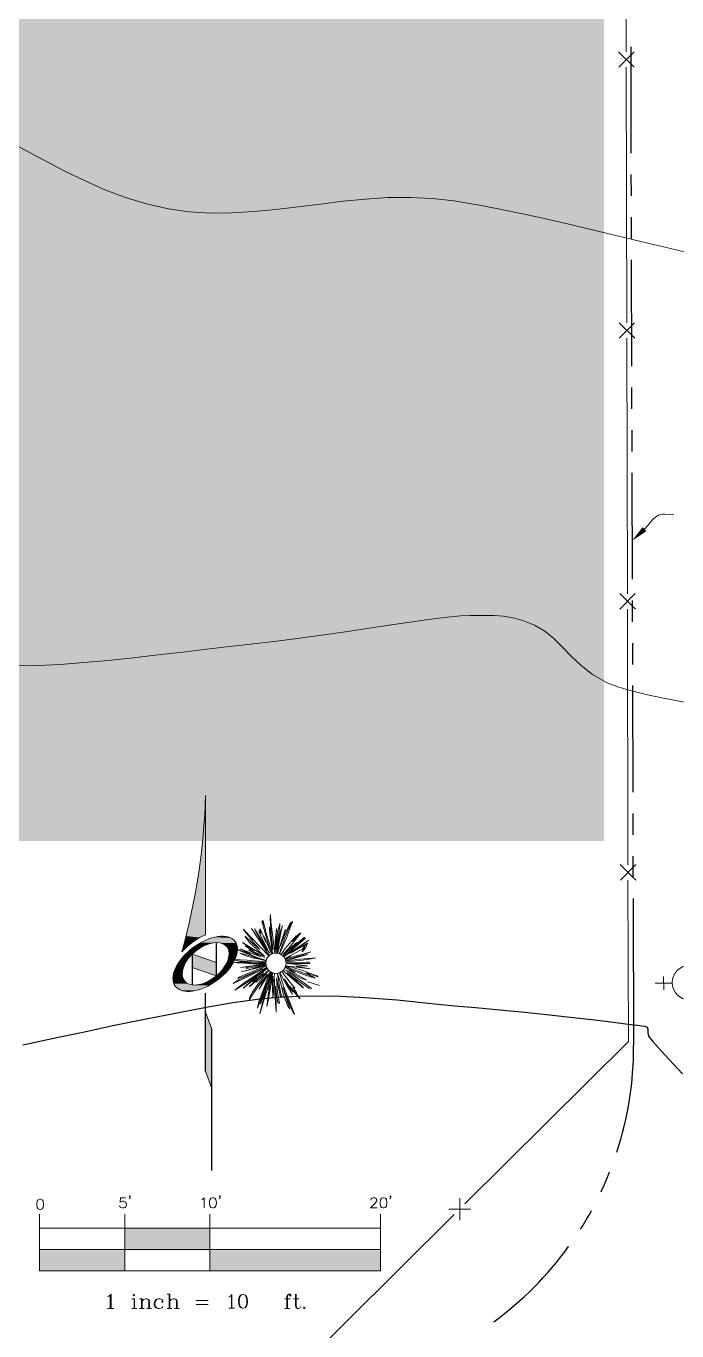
# Model space of a CAD drawing. Header units: millimetres. Extents: x -419 to 20046, y -14642 to 2638.
# Drawn here: x 20.24 to 24.06, y 5.87 to 13.53 of the extents above; entities that cross this region are included whole.
import ezdxf

# ---------------------------------------------------------------- set-up
doc = ezdxf.new("R2010")
doc.units = ezdxf.units.MM
for name, color, linetype, true_color in [('PDF11_----LN', 7, 'Continuous', 0x999999), ('PDF11_0', 7, 'Continuous', 0xb3b3b3), ('PDF11_EXTO$--C3-Surface-EXTO', 7, 'Continuous', 0xb3b3b3), ('PDF11_EXTO$EXLSTR', 7, 'Continuous', 0xb3b3b3), ('PDF11_EXTO$EXPNFC', 7, 'Continuous', 0x999999)]:
    doc.layers.add(name, color=color, linetype=linetype, true_color=true_color)
for name, color, linetype in [('PDF11_----TX00', 7, 'Continuous'), ('PDF11_----TX02', 7, 'Continuous'), ('PDF11_----TX03', 7, 'Continuous'), ('PDF11_EXTO$EXMARW', 7, 'Continuous'), ('PDF11_EXTO$EXWTFH', 7, 'Continuous'), ('PDF11_PRPN$EXMARW', 7, 'Continuous')]:
    doc.layers.add(name, color=color, linetype=linetype)

msp = doc.modelspace()

# ---------------------------------------------------------------- hatches: boundary and pattern name
at = {"layer": 'PDF11_----TX00', "transparency": 33554559}
msp.add_hatch(color=256, dxfattribs=at).paths.add_polyline_path([(23.7952, 10.5117), (23.8794, 10.5675), (23.8569, 10.5917)])

# ---------------------------------------------------------------- linework, layer by layer
at = {"layer": 'PDF11_----LN', "color": 7, "lineweight": 18}
msp.add_lwpolyline([(21.2924, 9.0156, -0.060089), (21.1534, 8.0981), (21.17, 8.1156), (21.1867, 8.1323), (21.2034, 8.1465), (21.2209, 8.1598), (21.2384, 8.1715), (21.2567, 8.1823), (21.2742, 8.1915), (21.2925, 8.199), (21.2925, 9.0149)], format="xyb", dxfattribs=at)
at = {"layer": 'PDF11_----LN', "color": 7, "lineweight": 30}
for points in [[(21.3559, 7.9581), (21.3559, 8.1532)], [(21.2134, 8.0848), (21.2134, 7.9048)], [(21.2925, 7.3981), (21.2925, 7.8565)], [(21.3284, 6.8147), (21.3284, 7.6439)]]:
    msp.add_lwpolyline(points, dxfattribs=at)
at = {"layer": 'PDF11_----LN', "lineweight": 0}
for points in [[(21.2325, 8.1023), (21.1934, 8.1023), (21.2325, 8.1023)], [(21.4467, 8.0215), (21.41, 8.0215), (21.4467, 8.0215)], [(21.3175, 7.904), (21.2384, 7.904), (21.3175, 7.904)]]:
    msp.add_lwpolyline(points, dxfattribs=at)
at = {"layer": 'PDF11_----LN', "color": 7, "lineweight": 18}
for points in [[(21.2134, 8.0848), (21.3559, 8.0356)], [(21.2134, 8.0073), (21.3559, 7.9581)], [(21.2925, 7.7448), (21.3284, 7.6439)], [(21.2925, 7.3981), (21.3284, 7.2973)]]:
    msp.add_lwpolyline(points, dxfattribs=at)
at = {"layer": 'PDF11_----LN', "color": 7, "lineweight": 20}
for points in [[(21.2134, 8.0073), (21.2134, 8.0848)], [(21.3559, 7.9581), (21.3559, 8.0356)]]:
    msp.add_lwpolyline(points, dxfattribs=at)
at = {"layer": 'PDF11_----LN', "color": 7, "lineweight": 18}
for centre, major_axis, ratio, start_param, end_param in [((21.2904, 8.0281), (0.1754, 0.1311), 0.54306, 6.281846, 12.565031), ((21.2925, 8.0283), (0.1241, 0.1008), 0.593152, 6.281349, 12.564534)]:
    msp.add_ellipse(centre, major_axis=major_axis, ratio=ratio, start_param=start_param, end_param=end_param, dxfattribs=at)
at = {"layer": 'PDF11_----LN', "color": 7, "transparency": 33554559}
for points in [[(21.2925, 9.0149), (21.2925, 8.9115), (21.2884, 8.9115)], [(21.2884, 8.9115), (21.2925, 8.809), (21.2809, 8.809)], [(21.2925, 8.9115), (21.2884, 8.9115), (21.2925, 8.809)], [(21.2809, 8.809), (21.2925, 8.7057), (21.2709, 8.7057)], [(21.2925, 8.809), (21.2809, 8.809), (21.2925, 8.7057)], [(21.2709, 8.7057), (21.2925, 8.6032), (21.2575, 8.6032)], [(21.2925, 8.7057), (21.2709, 8.7057), (21.2925, 8.6032)], [(21.2575, 8.6032), (21.2925, 8.5015), (21.2425, 8.5015)], [(21.2925, 8.6032), (21.2575, 8.6032), (21.2925, 8.5015)], [(21.2425, 8.5015), (21.2925, 8.3998), (21.2242, 8.3998)], [(21.2925, 8.5015), (21.2425, 8.5015), (21.2925, 8.3998)], [(21.2242, 8.3998), (21.2925, 8.2982), (21.2034, 8.2982)], [(21.2925, 8.3998), (21.2242, 8.3998), (21.2925, 8.2982)], [(21.2034, 8.2982), (21.2925, 8.199), (21.18, 8.199)], [(21.2925, 8.2982), (21.2034, 8.2982), (21.2925, 8.199)], [(21.1792, 8.1982), (21.2742, 8.1915), (21.1775, 8.1915)], [(21.18, 8.199), (21.29, 8.1982), (21.1792, 8.1982)], [(21.29, 8.1982), (21.1792, 8.1982), (21.2742, 8.1915)], [(21.2925, 8.199), (21.18, 8.199), (21.29, 8.1982)], [(21.1625, 8.1323), (21.1575, 8.1156), (21.17, 8.1156)], [(21.1659, 8.1465), (21.1867, 8.1323), (21.1625, 8.1323)], [(21.1625, 8.1323), (21.1867, 8.1323), (21.17, 8.1156)], [(21.1692, 8.1598), (21.2034, 8.1465), (21.1659, 8.1465)], [(21.2034, 8.1465), (21.1659, 8.1465), (21.1867, 8.1323)], [(21.1725, 8.1715), (21.2209, 8.1598), (21.1692, 8.1598)], [(21.2209, 8.1598), (21.1692, 8.1598), (21.2034, 8.1465)], [(21.175, 8.1823), (21.2384, 8.1715), (21.1725, 8.1715)], [(21.2384, 8.1715), (21.1725, 8.1715), (21.2209, 8.1598)], [(21.1775, 8.1915), (21.2567, 8.1823), (21.175, 8.1823)], [(21.2567, 8.1823), (21.175, 8.1823), (21.2384, 8.1715)], [(21.2742, 8.1915), (21.1775, 8.1915), (21.2567, 8.1823)], [(21.1575, 8.1156), (21.17, 8.1156), (21.1534, 8.0981)], [(21.2134, 8.0848), (21.3559, 8.0356), (21.2134, 8.0356)], [(21.2134, 8.0356), (21.2134, 8.0073), (21.3559, 8.0073)], [(21.2134, 8.0356), (21.3559, 8.0356), (21.3559, 8.0073)], [(21.2134, 8.0073), (21.3559, 8.0073), (21.3559, 7.9581)], [(21.2925, 7.7448), (21.3284, 7.6439), (21.2925, 7.6439)], [(21.2925, 7.6439), (21.2925, 7.3981), (21.3284, 7.3981)], [(21.2925, 7.6439), (21.3284, 7.6439), (21.3284, 7.3981)], [(21.2925, 7.3981), (21.3284, 7.3981), (21.3284, 7.2973)]]:
    msp.add_solid(points, dxfattribs=at)
at = {"layer": 'PDF11_----LN', "transparency": 33554559}
for points in [[(21.2142, 8.119), (21.2509, 8.1156), (21.21, 8.1156)], [(21.2259, 8.1273), (21.2567, 8.119), (21.2142, 8.119)], [(21.2567, 8.119), (21.2142, 8.119), (21.2509, 8.1156)], [(21.2359, 8.1348), (21.27, 8.1273), (21.2259, 8.1273)], [(21.27, 8.1273), (21.2259, 8.1273), (21.2567, 8.119)], [(21.24, 8.1373), (21.285, 8.1348), (21.2359, 8.1348)], [(21.285, 8.1348), (21.2359, 8.1348), (21.27, 8.1273)], [(21.2517, 8.1448), (21.2892, 8.1373), (21.24, 8.1373)], [(21.2892, 8.1373), (21.24, 8.1373), (21.285, 8.1348)], [(21.2584, 8.149), (21.3092, 8.1448), (21.2517, 8.1448)], [(21.3092, 8.1448), (21.2517, 8.1448), (21.2892, 8.1373)], [(21.26, 8.1498), (21.3242, 8.149), (21.2584, 8.149)], [(21.3242, 8.149), (21.2584, 8.149), (21.3092, 8.1448)], [(21.2659, 8.1532), (21.3284, 8.1498), (21.26, 8.1498)], [(21.3284, 8.1498), (21.26, 8.1498), (21.3242, 8.149)], [(21.2775, 8.159), (21.4692, 8.1532), (21.2659, 8.1532)], [(21.3467, 8.1532), (21.3467, 8.1532), (21.2659, 8.1532)], [(21.3467, 8.1532), (21.2659, 8.1532), (21.3642, 8.1532)], [(21.3467, 8.1532), (21.2659, 8.1532), (21.3284, 8.1498)], [(21.2817, 8.1615), (21.4659, 8.159), (21.2775, 8.159)], [(21.4659, 8.159), (21.2775, 8.159), (21.4692, 8.1532)], [(21.3009, 8.1698), (21.4634, 8.1615), (21.2817, 8.1615)], [(21.4634, 8.1615), (21.2817, 8.1615), (21.4659, 8.159)], [(21.305, 8.1715), (21.4559, 8.1698), (21.3009, 8.1698)], [(21.4559, 8.1698), (21.3009, 8.1698), (21.4634, 8.1615)], [(21.3242, 8.179), (21.4534, 8.1715), (21.305, 8.1715)], [(21.4534, 8.1715), (21.305, 8.1715), (21.4559, 8.1698)], [(21.3275, 8.1798), (21.4434, 8.179), (21.3242, 8.179)], [(21.4434, 8.179), (21.3242, 8.179), (21.4534, 8.1715)], [(21.3467, 8.1848), (21.44, 8.1798), (21.3275, 8.1798)], [(21.44, 8.1798), (21.3275, 8.1798), (21.4434, 8.179)], [(21.35, 8.1857), (21.4284, 8.1848), (21.3467, 8.1848)], [(21.4284, 8.1848), (21.3467, 8.1848), (21.44, 8.1798)], [(21.3692, 8.189), (21.4242, 8.1857), (21.35, 8.1857)], [(21.4242, 8.1857), (21.35, 8.1857), (21.4284, 8.1848)], [(21.4692, 8.1532), (21.3642, 8.1532), (21.4709, 8.1507)], [(21.3642, 8.1532), (21.4709, 8.1507), (21.38, 8.1507)], [(21.3717, 8.189), (21.4109, 8.189), (21.3692, 8.189)], [(21.4109, 8.189), (21.3692, 8.189), (21.4242, 8.1857)], [(21.3925, 8.1898), (21.405, 8.189), (21.3717, 8.189)], [(21.405, 8.189), (21.3717, 8.189), (21.4109, 8.189)], [(21.4709, 8.1507), (21.38, 8.1507), (21.4734, 8.1465)], [(21.38, 8.1507), (21.4734, 8.1465), (21.3925, 8.1465)], [(21.4734, 8.1465), (21.3925, 8.1465), (21.4734, 8.1457)], [(21.3925, 8.1465), (21.4734, 8.1457), (21.3942, 8.1457)], [(21.4734, 8.1457), (21.3942, 8.1457), (21.4759, 8.139)], [(21.3942, 8.1457), (21.4759, 8.139), (21.4067, 8.139)], [(21.4759, 8.139), (21.4067, 8.139), (21.4776, 8.1323)], [(21.4067, 8.139), (21.4776, 8.1323), (21.4134, 8.1323)], [(21.4776, 8.1323), (21.4134, 8.1323), (21.4784, 8.129)], [(21.4134, 8.1323), (21.4784, 8.129), (21.4167, 8.129)], [(21.4784, 8.129), (21.4167, 8.129), (21.4792, 8.1181)], [(21.4167, 8.129), (21.4792, 8.1181), (21.4234, 8.1181)], [(21.4792, 8.1181), (21.4234, 8.1181), (21.4792, 8.1165)], [(21.4234, 8.1181), (21.4792, 8.1165), (21.4242, 8.1165)], [(21.1417, 8.0448), (21.175, 8.0365), (21.1359, 8.0365)], [(21.1484, 8.054), (21.1809, 8.0448), (21.1417, 8.0448)], [(21.1809, 8.0448), (21.1417, 8.0448), (21.175, 8.0365)], [(21.1567, 8.0648), (21.1867, 8.054), (21.1484, 8.054)], [(21.1867, 8.054), (21.1484, 8.054), (21.1809, 8.0448)], [(21.1625, 8.0706), (21.195, 8.0648), (21.1567, 8.0648)], [(21.195, 8.0648), (21.1567, 8.0648), (21.1867, 8.054)], [(21.1742, 8.084), (21.2, 8.0706), (21.1625, 8.0706)], [(21.2, 8.0706), (21.1625, 8.0706), (21.195, 8.0648)], [(21.1775, 8.0873), (21.2125, 8.084), (21.1742, 8.084)], [(21.2125, 8.084), (21.1742, 8.084), (21.2, 8.0706)], [(21.1934, 8.1023), (21.2159, 8.0873), (21.1775, 8.0873)], [(21.2159, 8.0873), (21.1775, 8.0873), (21.2125, 8.084)], [(21.21, 8.1156), (21.2325, 8.1023), (21.1934, 8.1023)], [(21.1934, 8.1023), (21.2325, 8.1023), (21.2325, 8.1023)], [(21.2325, 8.1023), (21.1934, 8.1023), (21.2159, 8.0873)], [(21.2509, 8.1156), (21.21, 8.1156), (21.2325, 8.1023)], [(21.42, 8.0415), (21.4575, 8.039), (21.4192, 8.039)], [(21.425, 8.0565), (21.4584, 8.0415), (21.42, 8.0415)], [(21.4584, 8.0415), (21.42, 8.0415), (21.4575, 8.039)], [(21.4792, 8.1165), (21.4242, 8.1165), (21.4792, 8.1048)], [(21.4242, 8.1165), (21.4792, 8.1048), (21.4284, 8.1048)], [(21.4259, 8.0606), (21.4659, 8.0565), (21.425, 8.0565)], [(21.4659, 8.0565), (21.425, 8.0565), (21.4584, 8.0415)], [(21.4292, 8.074), (21.4684, 8.0606), (21.4259, 8.0606)], [(21.4684, 8.0606), (21.4259, 8.0606), (21.4659, 8.0565)], [(21.4792, 8.1048), (21.4284, 8.1048), (21.4784, 8.099)], [(21.4284, 8.1048), (21.4784, 8.099), (21.4292, 8.099)], [(21.4784, 8.099), (21.4292, 8.099), (21.4767, 8.0898)], [(21.4292, 8.099), (21.4767, 8.0898), (21.43, 8.0898)], [(21.43, 8.0898), (21.4751, 8.0806), (21.4292, 8.0806)], [(21.4751, 8.0806), (21.4292, 8.0806), (21.4726, 8.074)], [(21.4292, 8.0806), (21.4726, 8.074), (21.4292, 8.074)], [(21.4726, 8.074), (21.4292, 8.074), (21.4684, 8.0606)], [(21.4767, 8.0898), (21.43, 8.0898), (21.4751, 8.0806)], [(21.1042, 7.9665), (21.1567, 7.9531), (21.1025, 7.9531)], [(21.1092, 7.984), (21.155, 7.9673), (21.1042, 7.9673)], [(21.155, 7.9673), (21.1042, 7.9673), (21.155, 7.9665)], [(21.1042, 7.9673), (21.155, 7.9665), (21.1042, 7.9665)], [(21.155, 7.9665), (21.1042, 7.9665), (21.1567, 7.9531)], [(21.1159, 8.0006), (21.1567, 7.9856), (21.1092, 7.9856)], [(21.1567, 7.9856), (21.1092, 7.9856), (21.1559, 7.984)], [(21.1092, 7.9856), (21.1559, 7.984), (21.1092, 7.984)], [(21.1559, 7.984), (21.1092, 7.984), (21.155, 7.9673)], [(21.1175, 8.0048), (21.16, 8.0006), (21.1159, 8.0006)], [(21.16, 8.0006), (21.1159, 8.0006), (21.1567, 7.9856)], [(21.125, 8.0181), (21.1617, 8.0048), (21.1175, 8.0048)], [(21.1617, 8.0048), (21.1175, 8.0048), (21.16, 8.0006)], [(21.1284, 8.0248), (21.1659, 8.0181), (21.125, 8.0181)], [(21.1659, 8.0181), (21.125, 8.0181), (21.1617, 8.0048)], [(21.1359, 8.0365), (21.1692, 8.0248), (21.1284, 8.0248)], [(21.1692, 8.0248), (21.1284, 8.0248), (21.1659, 8.0181)], [(21.175, 8.0365), (21.1359, 8.0365), (21.1692, 8.0248)], [(21.3692, 7.9698), (21.3975, 7.9631), (21.3617, 7.9631)], [(21.3809, 7.9823), (21.4042, 7.9698), (21.3692, 7.9698)], [(21.4042, 7.9698), (21.3692, 7.9698), (21.3975, 7.9631)], [(21.385, 7.9865), (21.4159, 7.9823), (21.3809, 7.9823)], [(21.4159, 7.9823), (21.3809, 7.9823), (21.4042, 7.9698)], [(21.3967, 8.0015), (21.42, 7.9865), (21.385, 7.9865)], [(21.42, 7.9865), (21.385, 7.9865), (21.4159, 7.9823)], [(21.3984, 8.0031), (21.4325, 8.0015), (21.3967, 8.0015)], [(21.4325, 8.0015), (21.3967, 8.0015), (21.42, 7.9865)], [(21.41, 8.0215), (21.4342, 8.0031), (21.3984, 8.0031)], [(21.4342, 8.0031), (21.3984, 8.0031), (21.4325, 8.0015)], [(21.4192, 8.039), (21.4467, 8.0215), (21.41, 8.0215)], [(21.41, 8.0215), (21.4467, 8.0215), (21.4467, 8.0215)], [(21.4467, 8.0215), (21.41, 8.0215), (21.4342, 8.0031)], [(21.4575, 8.039), (21.4192, 8.039), (21.4467, 8.0215)], [(21.1025, 7.9531), (21.1584, 7.949), (21.1017, 7.949)], [(21.1584, 7.949), (21.1017, 7.949), (21.1617, 7.9398)], [(21.1017, 7.949), (21.1617, 7.9398), (21.1017, 7.9398)], [(21.1617, 7.9398), (21.1017, 7.9398), (21.1659, 7.9323)], [(21.1017, 7.9398), (21.1659, 7.9323), (21.1025, 7.9323)], [(21.1567, 7.9531), (21.1025, 7.9531), (21.1584, 7.949)], [(21.1659, 7.9323), (21.1025, 7.9323), (21.1684, 7.9281)], [(21.1025, 7.9323), (21.1684, 7.9281), (21.1034, 7.9281)], [(21.1684, 7.9281), (21.1034, 7.9281), (21.1784, 7.9181)], [(21.1034, 7.9281), (21.1784, 7.9181), (21.105, 7.9181)], [(21.1784, 7.9181), (21.105, 7.9181), (21.1817, 7.9165)], [(21.105, 7.9181), (21.1817, 7.9165), (21.1059, 7.9165)], [(21.1817, 7.9165), (21.1059, 7.9165), (21.1909, 7.9115)], [(21.1059, 7.9165), (21.1909, 7.9115), (21.1075, 7.9115)], [(21.1909, 7.9115), (21.1075, 7.9115), (21.205, 7.9065)], [(21.1075, 7.9115), (21.205, 7.9065), (21.11, 7.9065)], [(21.205, 7.9065), (21.11, 7.9065), (21.2192, 7.904)], [(21.11, 7.9065), (21.2192, 7.904), (21.1109, 7.904)], [(21.2209, 7.904), (21.2209, 7.904), (21.1109, 7.904)], [(21.2209, 7.904), (21.1109, 7.904), (21.2192, 7.904)], [(21.3175, 7.904), (21.1109, 7.904), (21.315, 7.9031)], [(21.1109, 7.904), (21.315, 7.9031), (21.1117, 7.9031)], [(21.315, 7.9031), (21.1117, 7.9031), (21.3117, 7.9006)], [(21.1117, 7.9031), (21.3117, 7.9006), (21.1134, 7.9006)], [(21.3117, 7.9006), (21.1134, 7.9006), (21.2917, 7.8915)], [(21.1134, 7.9006), (21.2917, 7.8915), (21.12, 7.8915)], [(21.2917, 7.8915), (21.12, 7.8915), (21.2884, 7.889)], [(21.12, 7.8915), (21.2884, 7.889), (21.1225, 7.889)], [(21.2884, 7.889), (21.1225, 7.889), (21.2684, 7.8815)], [(21.1225, 7.889), (21.2684, 7.8815), (21.1317, 7.8815)], [(21.2384, 7.904), (21.3175, 7.904), (21.2209, 7.904)], [(21.2567, 7.9073), (21.3175, 7.904), (21.2384, 7.904)], [(21.2759, 7.9123), (21.3225, 7.9073), (21.2567, 7.9073)], [(21.3225, 7.9073), (21.2567, 7.9073), (21.3175, 7.904)], [(21.28, 7.914), (21.3317, 7.9123), (21.2759, 7.9123)], [(21.3317, 7.9123), (21.2759, 7.9123), (21.3225, 7.9073)], [(21.2959, 7.9198), (21.3342, 7.914), (21.28, 7.914)], [(21.3342, 7.914), (21.28, 7.914), (21.3317, 7.9123)], [(21.3134, 7.929), (21.3434, 7.9198), (21.2959, 7.9198)], [(21.3434, 7.9198), (21.2959, 7.9198), (21.3342, 7.914)], [(21.315, 7.9298), (21.3567, 7.929), (21.3134, 7.929)], [(21.3567, 7.929), (21.3134, 7.929), (21.3434, 7.9198)], [(21.3342, 7.9415), (21.3575, 7.9298), (21.315, 7.9298)], [(21.3575, 7.9298), (21.315, 7.9298), (21.3567, 7.929)], [(21.3392, 7.9456), (21.3725, 7.9415), (21.3342, 7.9415)], [(21.3725, 7.9415), (21.3342, 7.9415), (21.3575, 7.9298)], [(21.3525, 7.9548), (21.3775, 7.9456), (21.3392, 7.9456)], [(21.3775, 7.9456), (21.3392, 7.9456), (21.3725, 7.9415)], [(21.3617, 7.9631), (21.3884, 7.9548), (21.3525, 7.9548)], [(21.3884, 7.9548), (21.3525, 7.9548), (21.3775, 7.9456)], [(21.3975, 7.9631), (21.3617, 7.9631), (21.3884, 7.9548)], [(21.2684, 7.8815), (21.1317, 7.8815), (21.265, 7.8798)], [(21.1317, 7.8815), (21.265, 7.8798), (21.1342, 7.8798)], [(21.265, 7.8798), (21.1342, 7.8798), (21.2459, 7.874)], [(21.1342, 7.8798), (21.2459, 7.874), (21.1459, 7.874)], [(21.2459, 7.874), (21.1459, 7.874), (21.2417, 7.8731)], [(21.1459, 7.874), (21.2417, 7.8731), (21.1492, 7.8731)], [(21.2417, 7.8731), (21.1492, 7.8731), (21.2234, 7.869)], [(21.1492, 7.8731), (21.2234, 7.869), (21.1617, 7.869)], [(21.2234, 7.869), (21.1617, 7.869), (21.22, 7.8681)], [(21.1617, 7.869), (21.22, 7.8681), (21.1659, 7.8681)], [(21.1659, 7.8681), (21.1792, 7.8665), (21.2009, 7.8665)], [(21.1659, 7.8681), (21.22, 7.8681), (21.2009, 7.8665)], [(21.1792, 7.8665), (21.2009, 7.8665), (21.1992, 7.8665)]]:
    msp.add_solid(points, dxfattribs=at)
at = {"layer": 'PDF11_----TX00', "lineweight": 20}
msp.add_lwpolyline([(23.8677, 10.58), (23.8861, 10.5992), (23.9036, 10.62), (23.9211, 10.6392), (23.9311, 10.6484), (23.9411, 10.6559), (23.9511, 10.6617), (23.9628, 10.665), (23.9744, 10.6667), (23.9878, 10.6675), (24.0403, 10.665)], dxfattribs=at)
at = {"layer": 'PDF11_----TX02', "lineweight": 20}
for points in [[(20.8508, 6.6639), (20.8483, 6.6614), (20.845, 6.6639), (20.8483, 6.6672), (20.8508, 6.6639), (20.8508, 6.658), (20.8483, 6.6522), (20.845, 6.6497)], [(21.3784, 6.6639), (21.3759, 6.6614), (21.3725, 6.6639), (21.3759, 6.6672), (21.3784, 6.6639), (21.3784, 6.658), (21.3759, 6.6522), (21.3725, 6.6497)], [(22.3793, 6.6639), (22.3768, 6.6614), (22.3743, 6.6639), (22.3768, 6.6672), (22.3793, 6.6639), (22.3793, 6.658), (22.3768, 6.6522), (22.3743, 6.6497)], [(20.8225, 6.6555), (20.7942, 6.6555), (20.7908, 6.6297), (20.7942, 6.6322), (20.8025, 6.6355), (20.8108, 6.6355), (20.8192, 6.6322), (20.825, 6.6272), (20.8283, 6.618), (20.8283, 6.6122), (20.825, 6.6039), (20.8192, 6.598), (20.8108, 6.5955), (20.8025, 6.5955), (20.7942, 6.598), (20.7908, 6.6014), (20.7883, 6.6072)], [(21.27, 6.6439), (21.2759, 6.6472), (21.2842, 6.6555), (21.2842, 6.5955)], [(22.2626, 6.6414), (22.2626, 6.6439), (22.2651, 6.6497), (22.2684, 6.6522), (22.2743, 6.6555), (22.2851, 6.6555), (22.2909, 6.6522), (22.2943, 6.6497), (22.2968, 6.6439), (22.2968, 6.638), (22.2943, 6.6322), (22.2884, 6.6239), (22.2593, 6.5955), (22.2993, 6.5955)], [(20.3183, 6.4764), (22.3185, 6.4764), (22.3185, 6.2263), (20.3183, 6.2263), (20.3183, 6.4764), (20.3183, 6.5589)], [(20.8183, 6.2263), (20.8183, 6.4764), (20.8183, 6.5597)], [(21.3184, 6.2263), (21.3184, 6.4764), (21.3184, 6.5589)], [(22.3185, 6.4764), (22.3185, 6.5597)], [(20.3183, 6.3513), (22.3185, 6.3513)], [(20.7175, 6.073), (20.725, 6.0772), (20.7375, 6.0888), (20.7375, 6.0055)], [(20.7333, 6.0847), (20.7333, 6.0055)], [(20.8758, 6.0055), (20.8758, 6.0613), (20.86, 6.0613)], [(20.8725, 6.0613), (20.8725, 6.0055)], [(20.9042, 6.0613), (20.92, 6.0613), (20.92, 6.0055)], [(20.9158, 6.0613), (20.9158, 6.0055)], [(20.92, 6.0488), (20.9275, 6.0572), (20.9392, 6.0613), (20.9475, 6.0613), (20.9592, 6.0572), (20.9633, 6.0488), (20.9633, 6.0055)], [(20.9475, 6.0613), (20.9558, 6.0572), (20.9592, 6.0488), (20.9592, 6.0055)], [(21.0383, 6.0488), (21.035, 6.0447), (21.0383, 6.0413), (21.0425, 6.0447), (21.0425, 6.0488), (21.035, 6.0572), (21.0267, 6.0613), (21.015, 6.0613), (21.0033, 6.0572), (20.995, 6.0488), (20.9908, 6.0371), (20.9908, 6.0288), (20.995, 6.0171), (21.0033, 6.0096), (21.015, 6.0055), (21.0225, 6.0055), (21.035, 6.0096), (21.0425, 6.0171)], [(21.015, 6.0613), (21.0067, 6.0572), (20.9992, 6.0488), (20.995, 6.0371), (20.995, 6.0288), (20.9992, 6.0171), (21.0067, 6.0096), (21.015, 6.0055)], [(21.0667, 6.0888), (21.0825, 6.0888), (21.0825, 6.0055)], [(21.0784, 6.0055), (21.0784, 6.0888)], [(21.0825, 6.0488), (21.09, 6.0572), (21.1025, 6.0613), (21.11, 6.0613), (21.1217, 6.0572), (21.1259, 6.0488), (21.1259, 6.0055)], [(21.11, 6.0613), (21.1184, 6.0572), (21.1217, 6.0488), (21.1217, 6.0055)], [(21.2367, 6.053), (21.3084, 6.053)], [(21.4284, 6.0722), (21.4359, 6.0763), (21.4475, 6.0872), (21.4475, 6.0071)], [(21.4442, 6.0838), (21.4442, 6.0071)], [(21.5084, 6.0872), (21.4976, 6.0838), (21.4892, 6.0722), (21.4859, 6.053), (21.4859, 6.0413), (21.4892, 6.023), (21.4976, 6.0113), (21.5084, 6.0071), (21.5159, 6.0071), (21.5276, 6.0113), (21.5351, 6.023), (21.5392, 6.0413), (21.5392, 6.053), (21.5351, 6.0722), (21.5276, 6.0838), (21.5159, 6.0872), (21.5084, 6.0872), (21.5009, 6.0838), (21.4976, 6.0797), (21.4934, 6.0722), (21.4892, 6.053), (21.4892, 6.0413), (21.4934, 6.023), (21.4976, 6.0146), (21.5009, 6.0113), (21.5084, 6.0071)], [(21.5159, 6.0071), (21.5242, 6.0113), (21.5276, 6.0146), (21.5317, 6.023), (21.5351, 6.0413), (21.5351, 6.053), (21.5317, 6.0722), (21.5276, 6.0797), (21.5242, 6.0838)], [(21.7567, 6.0613), (21.7884, 6.0613)], [(21.7884, 6.0847), (21.7842, 6.0805), (21.7884, 6.0772), (21.7926, 6.0805), (21.7926, 6.0847), (21.7884, 6.0888), (21.7809, 6.0888), (21.7726, 6.0847), (21.7684, 6.0772), (21.7684, 6.0055)], [(21.7809, 6.0888), (21.7767, 6.0847), (21.7726, 6.0772), (21.7726, 6.0055)], [(21.8084, 6.0613), (21.8401, 6.0613)], [(21.8201, 6.0888), (21.8201, 6.0213), (21.8242, 6.0096), (21.8317, 6.0055), (21.8401, 6.0055), (21.8484, 6.0096), (21.8517, 6.0171)], [(21.8242, 6.0888), (21.8242, 6.0213), (21.8284, 6.0096), (21.8317, 6.0055)], [(20.7175, 6.0055), (20.7533, 6.0055)], [(20.86, 6.0055), (20.8883, 6.0055)], [(20.9042, 6.0055), (20.9317, 6.0055)], [(20.9475, 6.0055), (20.975, 6.0055)], [(21.0667, 6.0055), (21.0942, 6.0055)], [(21.11, 6.0055), (21.1375, 6.0055)], [(21.2367, 6.0288), (21.3084, 6.0288)], [(21.4284, 6.0071), (21.4626, 6.0071)], [(21.7567, 6.0055), (21.7842, 6.0055)]]:
    msp.add_lwpolyline(points, dxfattribs=at)
for points in [[(20.3191, 6.6464), (20.31, 6.6439), (20.3041, 6.6355), (20.3016, 6.6205), (20.3016, 6.6122), (20.3041, 6.598), (20.31, 6.5897), (20.3191, 6.5864), (20.3241, 6.5864), (20.3333, 6.5897), (20.3391, 6.598), (20.3416, 6.6122), (20.3416, 6.6205), (20.3391, 6.6355), (20.3333, 6.6439), (20.3241, 6.6464)], [(21.3325, 6.6555), (21.3242, 6.6522), (21.3184, 6.6439), (21.3159, 6.6297), (21.3159, 6.6214), (21.3184, 6.6072), (21.3242, 6.598), (21.3325, 6.5955), (21.3384, 6.5955), (21.3475, 6.598), (21.3525, 6.6072), (21.3559, 6.6214), (21.3559, 6.6297), (21.3525, 6.6439), (21.3475, 6.6522), (21.3384, 6.6555)], [(22.3343, 6.6555), (22.3251, 6.6522), (22.3193, 6.6439), (22.3168, 6.6297), (22.3168, 6.6214), (22.3193, 6.6072), (22.3251, 6.598), (22.3343, 6.5955), (22.3393, 6.5955), (22.3485, 6.598), (22.3543, 6.6072), (22.3568, 6.6214), (22.3568, 6.6297), (22.3543, 6.6439), (22.3485, 6.6522), (22.3393, 6.6555)], [(20.8725, 6.0888), (20.8683, 6.0847), (20.8725, 6.0805), (20.8758, 6.0847)], [(21.8759, 6.0096), (21.8717, 6.0055), (21.8676, 6.0096), (21.8717, 6.013)]]:
    msp.add_lwpolyline(points, close=True, dxfattribs=at)
at = {"layer": 'PDF11_----TX02', "transparency": 33554559}
for points in [[(20.8183, 6.4764), (21.3184, 6.4764), (20.8183, 6.3463)], [(21.3184, 6.4764), (20.8183, 6.3463), (21.3184, 6.3463)], [(20.3183, 6.3463), (20.8183, 6.3463), (20.3183, 6.2263)], [(20.8183, 6.3463), (20.3183, 6.2263), (20.8183, 6.2263)], [(21.3184, 6.3463), (22.3185, 6.3463), (21.3184, 6.2263)], [(22.3185, 6.3463), (21.3184, 6.2263), (22.3185, 6.2263)]]:
    msp.add_solid(points, dxfattribs=at)
at = {"layer": 'PDF11_----TX03', "color": 7, "true_color": 0xffffff, "transparency": 33554559}
for points in [[(23.6302, 13.9128), (23.6302, 8.7482), (18.9957, 13.9128)], [(23.6302, 8.7482), (18.9957, 13.9128), (18.9957, 8.7482)]]:
    msp.add_solid(points, dxfattribs=at)
at = {"layer": 'PDF11_0', "lineweight": 18}
for points in [[(24.2469, 12.1726), (24.0544, 12.2185), (23.8544, 12.266), (23.6511, 12.3152), (23.4494, 12.3627), (23.2535, 12.4077), (23.0685, 12.4477), (22.8993, 12.4818), (22.7493, 12.5068), (22.6243, 12.521), (22.4943, 12.5268), (22.3626, 12.5252), (22.2309, 12.516), (22.0993, 12.5035), (21.9668, 12.4877), (21.8359, 12.471), (21.7051, 12.456), (21.5751, 12.4435), (21.4475, 12.4352), (21.3209, 12.4343), (21.1967, 12.441), (21.0742, 12.4585), (20.9458, 12.4885), (20.8217, 12.5268), (20.7017, 12.5718), (20.585, 12.6235), (20.47, 12.6793), (20.3558, 12.7385), (20.2416, 12.7994), (20.1266, 12.861)], [(24.1036, 9.5649), (23.9903, 9.5858), (23.8852, 9.6074), (23.7919, 9.6299), (23.7111, 9.6541), (23.6452, 9.6799), (23.5636, 9.7266), (23.496, 9.7791), (23.4377, 9.8333), (23.386, 9.8875), (23.3352, 9.9375), (23.2827, 9.9816), (23.2227, 10.015), (23.1544, 10.0425), (23.096, 10.0591), (23.041, 10.0683), (22.9852, 10.0725), (22.9218, 10.0733), (22.846, 10.0733), (22.7893, 10.0708), (22.7118, 10.0633), (22.616, 10.0516), (22.506, 10.0358), (22.3835, 10.0175), (22.2518, 9.9983), (22.1143, 9.9775), (21.9734, 9.9566), (21.8317, 9.9375), (21.6926, 9.9191), (21.5584, 9.905), (21.4334, 9.8908), (21.3, 9.8758), (21.1592, 9.8583), (21.0142, 9.8416), (20.8675, 9.825), (20.7217, 9.8091), (20.5783, 9.7958), (20.4408, 9.7858), (20.31, 9.7791), (20.1899, 9.7774)]]:
    msp.add_lwpolyline(points, dxfattribs=at)
at = {"layer": 'PDF11_0', "lineweight": 30}
msp.add_lwpolyline([(20.2208, 7.5531), (20.3916, 7.5898), (20.5725, 7.6281), (20.7583, 7.6673), (20.9433, 7.7056), (21.125, 7.7415), (21.2967, 7.774), (21.455, 7.8006), (21.5951, 7.8206), (21.7117, 7.8323), (21.8426, 7.839), (21.9659, 7.8406), (22.0834, 7.839), (22.1968, 7.8331), (22.3068, 7.8256), (22.4168, 7.8165), (22.5268, 7.8048), (22.6385, 7.794), (22.7552, 7.7823), (22.876, 7.7715), (23.0193, 7.759), (23.166, 7.7448), (23.311, 7.7298), (23.4502, 7.714), (23.5769, 7.6989), (23.6852, 7.6856), (23.7719, 7.6748), (23.8286, 7.6673), (23.8519, 7.6648), (23.8702, 7.6631), (23.8836, 7.6564), (23.8869, 7.6439), (23.8869, 7.6239), (23.8919, 7.6031), (23.9177, 7.5731), (23.9861, 7.4964), (24.0903, 7.3823)], dxfattribs=at)
at = {"layer": 'PDF11_EXTO$--C3-Surface-EXTO', "lineweight": 18}
for points in [[(24.2469, 12.1726), (24.0544, 12.2185), (23.8544, 12.266), (23.6511, 12.3152), (23.4494, 12.3627), (23.2535, 12.4077), (23.0685, 12.4477), (22.8993, 12.4818), (22.7493, 12.5068), (22.6243, 12.521), (22.4943, 12.5268), (22.3626, 12.5252), (22.2309, 12.516), (22.0993, 12.5035), (21.9668, 12.4877), (21.8359, 12.471), (21.7051, 12.456), (21.5751, 12.4435), (21.4475, 12.4352), (21.3209, 12.4343), (21.1967, 12.441), (21.0742, 12.4585), (20.9458, 12.4885), (20.8217, 12.5268), (20.7017, 12.5718), (20.585, 12.6235), (20.47, 12.6793), (20.3558, 12.7385), (20.2416, 12.7994), (20.1266, 12.861)], [(24.1036, 9.5649), (23.9903, 9.5858), (23.8852, 9.6074), (23.7919, 9.6299), (23.7111, 9.6541), (23.6452, 9.6799), (23.5636, 9.7266), (23.496, 9.7791), (23.4377, 9.8333), (23.386, 9.8875), (23.3352, 9.9375), (23.2827, 9.9816), (23.2227, 10.015), (23.1544, 10.0425), (23.096, 10.0591), (23.041, 10.0683), (22.9852, 10.0725), (22.9218, 10.0733), (22.846, 10.0733), (22.7893, 10.0708), (22.7118, 10.0633), (22.616, 10.0516), (22.506, 10.0358), (22.3835, 10.0175), (22.2518, 9.9983), (22.1143, 9.9775), (21.9734, 9.9566), (21.8317, 9.9375), (21.6926, 9.9191), (21.5584, 9.905), (21.4334, 9.8908), (21.3, 9.8758), (21.1592, 9.8583), (21.0142, 9.8416), (20.8675, 9.825), (20.7217, 9.8091), (20.5783, 9.7958), (20.4408, 9.7858), (20.31, 9.7791), (20.1899, 9.7774)]]:
    msp.add_lwpolyline(points, dxfattribs=at)
at = {"layer": 'PDF11_EXTO$--C3-Surface-EXTO', "lineweight": 30}
msp.add_lwpolyline([(20.2208, 7.5531), (20.3916, 7.5898), (20.5725, 7.6281), (20.7583, 7.6673), (20.9433, 7.7056), (21.125, 7.7415), (21.2967, 7.774), (21.455, 7.8006), (21.5951, 7.8206), (21.7117, 7.8323), (21.8426, 7.839), (21.9659, 7.8406), (22.0834, 7.839), (22.1968, 7.8331), (22.3068, 7.8256), (22.4168, 7.8165), (22.5268, 7.8048), (22.6385, 7.794), (22.7552, 7.7823), (22.876, 7.7715), (23.0193, 7.759), (23.166, 7.7448), (23.311, 7.7298), (23.4502, 7.714), (23.5769, 7.6989), (23.6852, 7.6856), (23.7719, 7.6748), (23.8286, 7.6673), (23.8519, 7.6648), (23.8702, 7.6631), (23.8836, 7.6564), (23.8869, 7.6439), (23.8869, 7.6239), (23.8919, 7.6031), (23.9177, 7.5731), (23.9861, 7.4964), (24.0903, 7.3823)], dxfattribs=at)
at = {"layer": 'PDF11_EXTO$EXLSTR', "lineweight": 18}
for points in [[(21.6809, 8.0856), (21.6759, 8.0998), (21.6551, 8.1598), (21.6226, 8.279), (21.6301, 8.2582), (21.6292, 8.2848), (21.6317, 8.2715), (21.6492, 8.2023), (21.6851, 8.0915), (21.6684, 8.2215), (21.6676, 8.2457), (21.6717, 8.2198), (21.6867, 8.1115), (21.6851, 8.1357), (21.6767, 8.199), (21.6709, 8.2957), (21.6726, 8.3173), (21.6759, 8.2773), (21.6992, 8.0906)], [(21.7242, 8.0873), (21.7576, 8.1782), (21.7592, 8.1823), (21.7767, 8.229), (21.7884, 8.259), (21.7909, 8.2657), (21.7934, 8.2723), (21.7892, 8.2648), (21.7851, 8.2582), (21.7659, 8.2182), (21.7484, 8.1748), (21.7484, 8.174), (21.7301, 8.129), (21.7334, 8.139), (21.7617, 8.2315), (21.7601, 8.2282), (21.7184, 8.1023), (21.7151, 8.0898)], [(21.8009, 8.2732), (21.7976, 8.2673), (21.7934, 8.259), (21.7767, 8.229)], [(21.8017, 8.2732), (21.7992, 8.2673), (21.8017, 8.2732), (21.8034, 8.2773), (21.7976, 8.2673)], [(21.8017, 8.2748), (21.8034, 8.2773), (21.8026, 8.2748)], [(21.6642, 8.0748), (21.5134, 8.2315), (21.5684, 8.1623), (21.5692, 8.1582), (21.6101, 8.1115), (21.5642, 8.1532), (21.5251, 8.1907), (21.5259, 8.184), (21.5501, 8.154), (21.6384, 8.074), (21.5742, 8.1148), (21.5092, 8.154), (21.5776, 8.1065), (21.5526, 8.1198), (21.5251, 8.1348), (21.5684, 8.1048), (21.6392, 8.0648), (21.5726, 8.0973), (21.5467, 8.1098), (21.5517, 8.104), (21.6159, 8.069), (21.4959, 8.1156), (21.5584, 8.0856), (21.5092, 8.1031)], [(21.6659, 8.0773), (21.5617, 8.2365), (21.6509, 8.1056), (21.5859, 8.219), (21.5792, 8.2365), (21.5876, 8.2223), (21.6676, 8.0915), (21.6492, 8.1257), (21.6167, 8.1907), (21.6076, 8.2157), (21.6067, 8.2282), (21.6176, 8.2057), (21.6142, 8.2173), (21.6126, 8.234), (21.6184, 8.219), (21.6451, 8.1557), (21.6351, 8.1898), (21.6517, 8.1507), (21.6801, 8.0856)], [(21.7134, 8.0906), (21.7367, 8.2215), (21.7434, 8.2532), (21.7309, 8.2157), (21.7126, 8.1206), (21.7092, 8.0973), (21.7142, 8.1573), (21.7234, 8.224), (21.7276, 8.2515), (21.7276, 8.2523), (21.7284, 8.264), (21.7259, 8.2515), (21.7251, 8.2515), (21.7242, 8.2482), (21.7159, 8.2248), (21.7067, 8.1348), (21.7042, 8.1123), (21.7067, 8.194), (21.7084, 8.2357), (21.7017, 8.1607), (21.7017, 8.0906)], [(21.7992, 8.2673), (21.7967, 8.2598), (21.7917, 8.2473), (21.7884, 8.2465), (21.7917, 8.2465), (21.7717, 8.1898), (21.7684, 8.1823), (21.7267, 8.0865)], [(21.7351, 8.0823), (21.7576, 8.1156), (21.8251, 8.194), (21.8001, 8.159), (21.8426, 8.2048), (21.8517, 8.2098), (21.7801, 8.1198), (21.7501, 8.0865), (21.8284, 8.1532), (21.7967, 8.1206), (21.8726, 8.184), (21.8226, 8.1348), (21.8784, 8.1782), (21.7942, 8.1065), (21.7492, 8.0715)], [(21.5992, 8.064), (21.4409, 8.1257), (21.5092, 8.1031), (21.5992, 8.064), (21.6384, 8.0515), (21.6476, 8.0481)], [(21.7451, 8.0748), (21.7484, 8.0781), (21.7834, 8.109), (21.7934, 8.1173), (21.7967, 8.1206)], [(21.7501, 8.0698), (21.8993, 8.1673), (21.7909, 8.0906), (21.8901, 8.149), (21.8626, 8.1223), (21.8742, 8.1257), (21.8709, 8.1206)], [(21.8901, 8.149), (21.8809, 8.1231), (21.8584, 8.0981), (21.8634, 8.1098), (21.8709, 8.1206), (21.8201, 8.0931), (21.7576, 8.059), (21.7926, 8.0731), (21.7592, 8.0565)], [(21.8226, 8.1348), (21.7834, 8.109)], [(21.6451, 8.0356), (21.5676, 8.039), (21.5051, 8.044), (21.4284, 8.0531), (21.4609, 8.054), (21.5359, 8.049), (21.6451, 8.039)], [(21.6467, 8.0456), (21.6317, 8.0498), (21.5826, 8.0606), (21.5742, 8.0623), (21.5251, 8.0773), (21.4926, 8.0906), (21.5217, 8.084), (21.5909, 8.064), (21.6384, 8.0515)], [(21.7592, 8.0548), (21.8084, 8.0706), (21.8634, 8.0856), (21.8759, 8.089), (21.9109, 8.099), (21.9109, 8.0981), (21.8726, 8.0856), (21.8609, 8.0815), (21.8067, 8.0631), (21.8576, 8.074), (21.8659, 8.0765), (21.8918, 8.0823), (21.8651, 8.0748), (21.8567, 8.0723), (21.8092, 8.059), (21.7642, 8.0465), (21.8492, 8.0548), (21.8492, 8.054), (21.8501, 8.0548), (21.8926, 8.059), (21.9026, 8.0598), (21.9209, 8.0615), (21.9401, 8.0631), (21.9009, 8.0565), (21.8918, 8.0556), (21.8617, 8.0506), (21.7642, 8.039)], [(21.7609, 8.0515), (21.7959, 8.0615), (21.8067, 8.0631)], [(21.7642, 8.0465), (21.7626, 8.0465)], [(21.6501, 8.0065), (21.5301, 7.9481), (21.4534, 7.9123), (21.4867, 7.9348), (21.6267, 8.0015), (21.5101, 7.9523), (21.4809, 7.9423), (21.4901, 7.9498), (21.5667, 7.984), (21.6476, 8.014)], [(21.6451, 8.0323), (21.5534, 8.0331), (21.4776, 8.034), (21.4617, 8.0365), (21.4926, 8.0406), (21.5676, 8.039)], [(21.6609, 7.9906), (21.6026, 7.934), (21.5917, 7.9231), (21.5884, 7.9206), (21.5917, 7.9273), (21.5967, 7.9348), (21.5484, 7.8923), (21.5751, 7.9206), (21.6334, 7.9756), (21.5692, 7.9223), (21.5934, 7.9473), (21.5126, 7.8856), (21.5651, 7.9315), (21.6434, 7.9923), (21.6534, 8.0006), (21.5217, 7.909), (21.4634, 7.8731), (21.5192, 7.9173), (21.6517, 8.004)], [(21.6459, 8.0231), (21.5526, 8.0123), (21.4967, 8.0073), (21.6184, 8.0248), (21.6451, 8.0265)], [(21.6467, 8.0156), (21.5034, 7.9815), (21.6267, 8.0173)], [(21.6451, 8.0281), (21.5717, 8.0273), (21.5192, 8.0315), (21.5534, 8.0331)], [(21.6459, 8.0215), (21.6267, 8.0173), (21.5309, 8.0015), (21.5301, 8.0056), (21.5526, 8.0123)], [(21.6726, 7.9806), (21.6251, 7.909), (21.6067, 7.8798), (21.6226, 7.9123), (21.6559, 7.9681), (21.6051, 7.9015), (21.5626, 7.839), (21.5501, 7.8173), (21.5501, 7.8273), (21.5659, 7.859), (21.6292, 7.9481), (21.6617, 7.9898)], [(21.6867, 7.974), (21.6692, 7.9023), (21.6651, 7.8765), (21.6601, 7.879), (21.6609, 7.8981), (21.6651, 7.9173), (21.6492, 7.8648), (21.6192, 7.7615), (21.6101, 7.7348), (21.6459, 7.8781), (21.6542, 7.904), (21.6292, 7.8298), (21.6142, 7.7906), (21.6292, 7.8481), (21.6459, 7.899), (21.6159, 7.8181), (21.5976, 7.7673), (21.6051, 7.8065), (21.6542, 7.934), (21.6759, 7.979)], [(21.6459, 7.899), (21.6801, 7.9765)], [(21.7259, 7.9756), (21.7526, 7.8915), (21.8134, 7.7331), (21.8067, 7.7423), (21.7959, 7.7615), (21.7667, 7.8348), (21.7467, 7.8898), (21.7592, 7.8456), (21.7876, 7.7648), (21.7834, 7.769), (21.7759, 7.779), (21.7526, 7.8398), (21.7292, 7.9248), (21.7142, 7.9723), (21.7159, 7.9556), (21.7267, 7.8923), (21.7342, 7.854), (21.7401, 7.8381), (21.7426, 7.8348), (21.7434, 7.8348), (21.7384, 7.8331), (21.7351, 7.8348), (21.7309, 7.8431), (21.7176, 7.899), (21.7092, 7.944), (21.7142, 7.8598), (21.7234, 7.8065), (21.7267, 7.7956), (21.7167, 7.8031), (21.7092, 7.844), (21.7034, 7.8965), (21.7042, 7.8706), (21.7067, 7.7681), (21.7067, 7.7448), (21.6984, 7.8581), (21.6976, 7.9273), (21.6951, 7.9515), (21.6934, 7.919), (21.6901, 7.8615), (21.6876, 7.8281), (21.6859, 7.8923), (21.6876, 7.9556), (21.6759, 7.9006), (21.6601, 7.8131), (21.6526, 7.7773), (21.6617, 7.859), (21.6651, 7.8765)], [(21.6534, 7.9031), (21.6834, 7.9756)], [(21.6651, 7.9173), (21.6842, 7.9748)], [(21.6976, 7.9723), (21.6951, 7.9515)], [(21.7409, 7.984), (21.7601, 7.9565), (21.8051, 7.899), (21.8142, 7.8898), (21.8167, 7.8881), (21.8167, 7.8865), (21.8142, 7.8831), (21.8117, 7.8831), (21.8042, 7.8898), (21.8209, 7.8673), (21.8284, 7.8556), (21.8092, 7.8748), (21.8292, 7.849), (21.8476, 7.8223), (21.8142, 7.859), (21.7867, 7.8965), (21.8051, 7.864), (21.7859, 7.8915), (21.7551, 7.939), (21.7751, 7.904), (21.8034, 7.8498), (21.7701, 7.9006), (21.7284, 7.9765)], [(21.7592, 8.0065), (21.8176, 7.9781), (21.7817, 7.9915), (21.8601, 7.9481), (21.8868, 7.9323), (21.8476, 7.9456), (21.7692, 7.9898), (21.7626, 7.9923), (21.8759, 7.9106), (21.9134, 7.884), (21.8976, 7.8848), (21.8567, 7.9123), (21.7684, 7.9781), (21.8176, 7.9348), (21.8676, 7.8873), (21.8659, 7.8873), (21.8251, 7.9198), (21.7459, 7.9881)], [(21.7642, 8.0365), (21.8851, 8.0373), (21.8893, 8.0373), (21.8984, 8.0373), (21.9034, 8.0306), (21.8851, 8.0306), (21.8826, 8.0306), (21.7709, 8.0298), (21.7901, 8.029), (21.8909, 8.0173), (21.8601, 8.0156), (21.8217, 8.0148), (21.9068, 7.999), (21.9068, 7.9981), (21.7942, 8.0123), (21.7767, 8.0148), (21.8609, 7.9881), (21.9468, 7.9581), (21.9534, 7.9523), (21.9118, 7.9631), (21.8876, 7.9781), (21.9068, 7.964), (21.9018, 7.9656), (21.8692, 7.974), (21.9201, 7.9548), (21.9351, 7.9448), (21.9259, 7.9473), (21.9018, 7.9615), (21.9151, 7.9506), (21.8784, 7.9623), (21.7592, 8.0073)], [(21.7626, 8.0156), (21.7876, 8.009), (21.7601, 8.0123)], [(21.7609, 8.0106), (21.7817, 8.004), (21.8692, 7.974)], [(21.7626, 8.0173), (21.7767, 8.0148)], [(21.9601, 7.9006), (21.8918, 7.9231)]]:
    msp.add_lwpolyline(points, dxfattribs=at)
msp.add_lwpolyline([(21.9201, 8.0615), (21.9209, 8.0615)], close=True, dxfattribs=at)
msp.add_circle((21.7055, 8.0319), 0.0596, dxfattribs=at)
at = {"layer": 'PDF11_EXTO$EXMARW', "lineweight": 20}
for points in [[(23.7869, 13.4111), (23.7886, 12.786)], [(23.7886, 12.661), (23.7894, 12.536)], [(23.7894, 12.411), (23.7902, 12.286)], [(23.7902, 12.161), (23.7919, 11.5359)], [(23.7927, 11.4109), (23.7927, 11.2859)], [(23.7936, 11.1609), (23.7936, 11.0359)], [(23.7936, 10.9109), (23.7952, 10.2858)], [(23.7961, 10.1608), (23.7961, 10.0358)], [(23.7969, 9.9108), (23.7969, 9.7858)], [(23.7977, 9.6608), (23.7994, 9.0357)], [(23.7994, 8.9107), (23.8002, 8.7857)], [(23.8002, 8.6607), (23.8002, 8.5357)], [(23.8011, 8.4107), (23.8036, 7.5489)]]:
    msp.add_lwpolyline(points, dxfattribs=at)
for centre, radius, start, end in [((21.8038, 7.5435), 2.0006, 341.93301, 0.1648), ((21.8037, 7.5436), 2.0007, 334.7699, 338.35122), ((21.804, 7.5434), 2.0004, 327.60665, 331.18851), ((21.8038, 7.5435), 2.0006, 306.11752, 324.0254)]:
    msp.add_arc(centre, radius, start, end, dxfattribs=at)
at = {"layer": 'PDF11_EXTO$EXPNFC', "lineweight": 20}
for points in [[(23.7611, 13.3811), (23.7577, 14.8812)], [(23.8077, 13.2902), (23.7161, 13.3811)], [(23.7169, 13.2902), (23.8069, 13.3811)], [(23.7644, 11.7909), (23.7611, 13.2911)], [(23.8111, 11.7001), (23.7194, 11.7909)], [(23.7202, 11.7001), (23.8102, 11.7909)], [(23.7677, 10.2), (23.7644, 11.7009)], [(23.8144, 10.11), (23.7227, 10.2008)], [(23.7236, 10.11), (23.8136, 10.2008)], [(23.7711, 8.6099), (23.7677, 10.11)], [(23.8177, 8.5198), (23.7261, 8.6107)], [(23.7269, 8.5198), (23.8177, 8.6107)], [(23.7711, 8.5198), (23.7736, 7.5731), (22.8143, 6.6205)], [(22.7193, 6.588), (22.8477, 6.588)], [(22.7835, 6.5239), (22.7835, 6.6522)], [(22.751, 6.5572), (21.7926, 5.6046), (20.9233, 5.6038)]]:
    msp.add_lwpolyline(points, dxfattribs=at)
at = {"layer": 'PDF11_EXTO$EXWTFH', "lineweight": 0}
msp.add_lwpolyline([(23.9302, 7.9148), (24.0303, 7.9156)], close=True, dxfattribs=at)
msp.add_lwpolyline([(23.9811, 7.8748), (23.9803, 7.9548)], dxfattribs=at)
msp.add_circle((24.1307, 7.9177), 0.1004, dxfattribs=at)
at = {"layer": 'PDF11_PRPN$EXMARW', "lineweight": 30}
for points in [[(23.7869, 13.4111), (23.7886, 12.786)], [(23.7886, 12.661), (23.7894, 12.536)], [(23.7894, 12.411), (23.7902, 12.286)], [(23.7902, 12.161), (23.7919, 11.5359)], [(23.7927, 11.4109), (23.7927, 11.2859)], [(23.7936, 11.1609), (23.7936, 11.0359)], [(23.7936, 10.9109), (23.7952, 10.2858)], [(23.7961, 10.1608), (23.7961, 10.0358)], [(23.7969, 9.9108), (23.7969, 9.7858)], [(23.7977, 9.6608), (23.7994, 9.0357)], [(23.7994, 8.9107), (23.8002, 8.7857)], [(23.8002, 8.6607), (23.8002, 8.5357)], [(23.8011, 8.4107), (23.8036, 7.5489)]]:
    msp.add_lwpolyline(points, dxfattribs=at)
for centre, radius, start, end in [((21.8038, 7.5435), 2.0006, 341.93301, 0.1648), ((21.8037, 7.5436), 2.0007, 334.7699, 338.35122), ((21.804, 7.5434), 2.0004, 327.60665, 331.18851), ((21.8038, 7.5435), 2.0006, 306.11752, 324.0254)]:
    msp.add_arc(centre, radius, start, end, dxfattribs=at)

doc.saveas('drawing.dxf')
